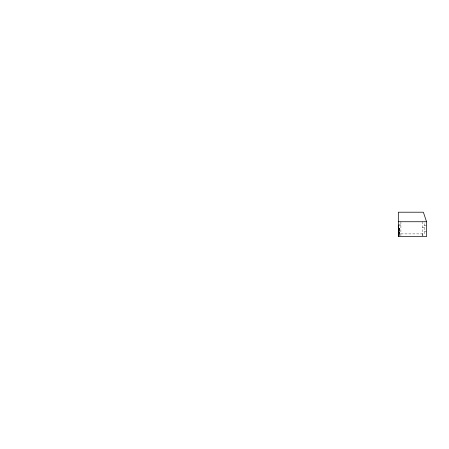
<?xml version="1.0" encoding="UTF-8"?>
<svg xmlns="http://www.w3.org/2000/svg" width="449" height="449" viewBox="0 0 449 449"><rect width="100%" height="100%" fill="white"/><g stroke="black" fill="none" stroke-linecap="round" stroke-linejoin="round"><path stroke-width="0.34" stroke-dasharray="2.25 1.68" d="M398.325 224.921L400.906 224.921M398.325 225.106L400.906 225.106M424.389 225.634L426.55 225.634M422.363 227.278L424.389 227.278M399.094 228.451L399.487 228.451M399.094 230.169L399.487 230.169M424.389 231.387L426.55 231.387M400.906 233.89L424.389 233.89L424.389 221.739M422.863 233.89L422.863 235.91M422.661 233.89L422.661 235.91M422.363 221.739L422.363 233.89M400.906 221.739L400.906 236.584M399.487 236.584L399.487 228.356L399.094 228.356L399.094 235.944M399.301 228.356L399.301 235.944M399.284 228.356L399.284 235.899"/><path stroke-width="0.67" d="M398.325 221.739L426.55 221.739L426.55 236.584L398.325 236.584L398.325 212.209L423.373 212.209L426.55 221.739M398.325 225.106L398.476 236.584"/></g></svg>
